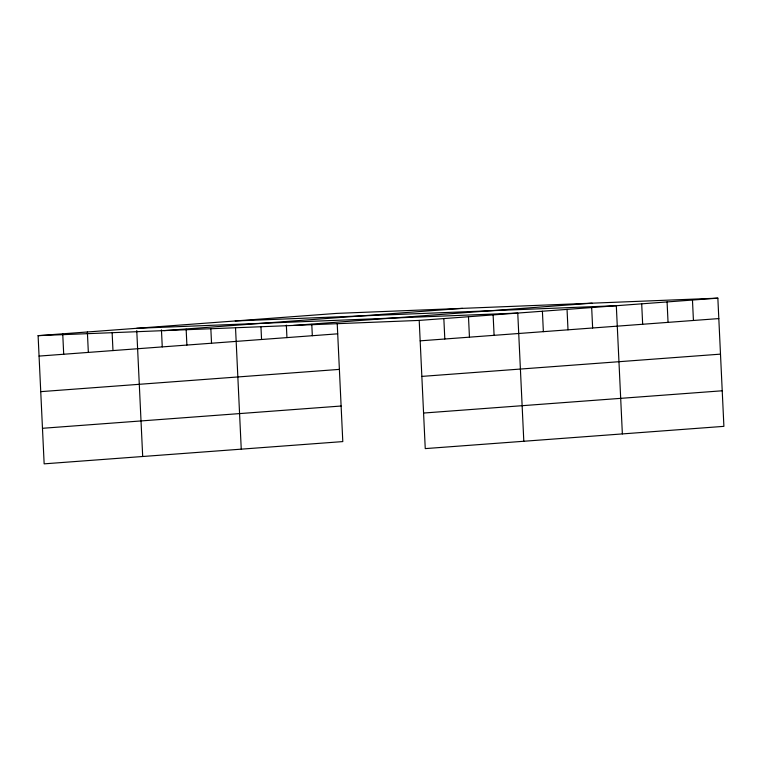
<?xml version="1.0" encoding="UTF-8"?>
<svg xmlns="http://www.w3.org/2000/svg" width="762" height="762" viewBox="0 0 762 762"><rect width="100%" height="100%" fill="white"/><g stroke="black" fill="none" stroke-linecap="round" stroke-linejoin="round"><path stroke-width="1.14" d="M337.223 323.612L342.795 441.589L44.148 463.848L38.1 335.651L336.747 313.392L717.852 298.152L723.9 426.349L425.253 448.608L419.205 320.411L717.852 298.152M163.868 330.622L462.515 308.362M293.446 325.441L592.093 303.181M39.062 356.083L337.709 333.823M420.176 340.843L718.814 318.583M40.738 391.649L339.385 369.389M421.853 376.399L720.5 354.139M42.472 428.292L341.119 406.022M423.577 413.042L722.224 390.782M235.21 320.964L616.315 305.714L622.363 433.911M136.655 328.308L517.76 313.068L523.808 441.255M38.1 335.651L419.205 320.411M692.467 300.047L693.43 320.469M667.083 301.933L668.045 322.364M641.699 303.828L642.661 324.26M591.674 307.553L592.636 327.984M567.042 309.391L568.004 329.822M542.401 311.229L543.363 331.661M493.119 314.906L494.09 335.328M468.487 316.735L469.449 337.166M443.846 318.573L444.808 339.004M311.791 324.364L312.325 335.718M286.35 325.126L286.941 337.614M260.966 327.012L261.557 339.5M235.525 327.774L241.249 449.161M210.836 328.479L211.531 343.233M186.147 329.174L186.89 345.072M161.449 329.879L162.258 346.901M136.76 330.584L142.694 456.505M112.119 332.413L112.976 350.577M87.373 331.984L88.344 352.415M62.741 333.823L63.703 354.254"/></g></svg>
